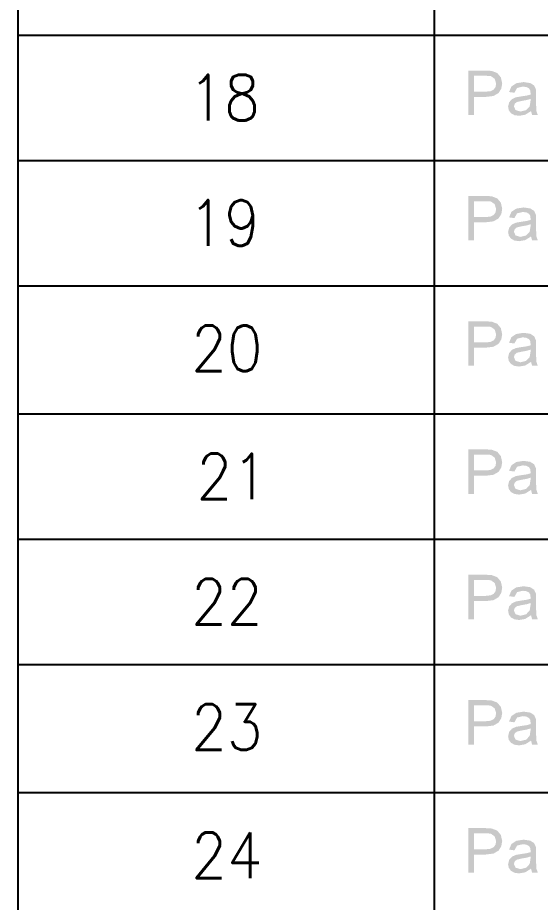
# Model space of a CAD drawing. Header units: millimetres. Extents: x 0 to 420, y 0 to 297.
# Drawn here: x 28.91 to 37.2, y 203.96 to 218 of the extents above; entities that cross this region are included whole.
import ezdxf

# ---------------------------------------------------------------- set-up
doc = ezdxf.new("R2010")
doc.units = ezdxf.units.MM
doc.layers.get('0').update_dxf_attribs({"linetype": 'CONTINUOUS'})
doc.styles.get("Standard").update_dxf_attribs({"font": 'STANDARD'})

msp = doc.modelspace()

# ---------------------------------------------------------------- hatches: boundary and pattern name
at = {"true_color": 0x0000fb}
h = msp.add_hatch(color=0, dxfattribs=at)
h.paths.add_polyline_path([(36.059403, 216.450332), (36.059403, 217.157542), (36.326191, 217.157542), (36.433678, 217.150927), (36.521321, 217.117303), (36.577545, 217.048952), (36.599042, 216.953041), (36.584642, 216.869463), (36.541716, 216.800354), (36.461032, 216.753501), (36.334459, 216.738067), (36.153109, 216.738067), (36.153109, 216.450332)], flags=0)
h.paths.add_polyline_path([(36.153109, 216.8213), (36.336113, 216.8213), (36.413352, 216.829637), (36.464546, 216.854924), (36.493071, 216.89537), (36.50258, 216.950285), (36.47998, 217.025801), (36.421551, 217.067694), (36.387651, 217.072172), (36.333908, 217.073757), (36.153109, 217.073757)], flags=0)
h = msp.add_hatch(color=0, dxfattribs=at)
h.paths.add_polyline_path([(37.056346, 216.513722), (36.963191, 216.455293), (36.867279, 216.438757), (36.79259, 216.449092), (36.737744, 216.480098), (36.703775, 216.526951), (36.692544, 216.58538), (36.709632, 216.653731), (36.75428, 216.703891), (36.817119, 216.732555), (36.894289, 216.745784), (36.985101, 216.759013), (37.048629, 216.775549), (37.04918, 216.798149), (37.043048, 216.84328), (37.024927, 216.873115), (36.983172, 216.894956), (36.925708, 216.902329), (36.835309, 216.880832), (36.792314, 216.804764), (36.707427, 216.816339), (36.745461, 216.904534), (36.82208, 216.955797), (36.938386, 216.973987), (37.044771, 216.958553), (37.105404, 216.919417), (37.132414, 216.860988), (37.136823, 216.78051), (37.136823, 216.664755), (37.138133, 216.566019), (37.142336, 216.511517), (37.164384, 216.450332), (37.073434, 216.450332)], flags=0)
h.paths.add_polyline_path([(37.048629, 216.707199), (36.98958, 216.689284), (36.906967, 216.674677), (36.83145, 216.657038), (36.797275, 216.628926), (36.785148, 216.587585), (36.811055, 216.529707), (36.888225, 216.506556), (36.977522, 216.528605), (37.034849, 216.588688), (37.048629, 216.67578)], flags=0)
h = msp.add_hatch(color=0, dxfattribs=at)
h.paths.add_polyline_path([(36.059403, 214.460666), (36.059403, 215.167875), (36.326191, 215.167875), (36.433678, 215.16126), (36.521321, 215.127636), (36.577545, 215.059286), (36.599042, 214.963374), (36.584642, 214.879796), (36.541716, 214.810688), (36.461032, 214.763834), (36.334459, 214.7484), (36.153109, 214.7484), (36.153109, 214.460666)], flags=0)
h.paths.add_polyline_path([(36.153109, 214.831634), (36.336113, 214.831634), (36.413352, 214.839971), (36.464546, 214.865258), (36.493071, 214.905703), (36.50258, 214.960618), (36.47998, 215.036135), (36.421551, 215.078027), (36.387651, 215.082506), (36.333908, 215.08409), (36.153109, 215.08409)], flags=0)
h = msp.add_hatch(color=0, dxfattribs=at)
h.paths.add_polyline_path([(37.056346, 214.524056), (36.963191, 214.465627), (36.867279, 214.44909), (36.79259, 214.459426), (36.737744, 214.490431), (36.703775, 214.537285), (36.692544, 214.595714), (36.709632, 214.664064), (36.75428, 214.714225), (36.817119, 214.742888), (36.894289, 214.756117), (36.985101, 214.769346), (37.048629, 214.785883), (37.04918, 214.808483), (37.043048, 214.853613), (37.024927, 214.883448), (36.983172, 214.90529), (36.925708, 214.912662), (36.835309, 214.891165), (36.792314, 214.815097), (36.707427, 214.826673), (36.745461, 214.914867), (36.82208, 214.96613), (36.938386, 214.98432), (37.044771, 214.968886), (37.105404, 214.92975), (37.132414, 214.871321), (37.136823, 214.790844), (37.136823, 214.675089), (37.138133, 214.576352), (37.142336, 214.521851), (37.164384, 214.460666), (37.073434, 214.460666)], flags=0)
h.paths.add_polyline_path([(37.048629, 214.717532), (36.98958, 214.699618), (36.906967, 214.68501), (36.83145, 214.667372), (36.797275, 214.63926), (36.785148, 214.597918), (36.811055, 214.540041), (36.888225, 214.51689), (36.977522, 214.538938), (37.034849, 214.599021), (37.048629, 214.686113)], flags=0)
h = msp.add_hatch(color=0, dxfattribs=at)
h.paths.add_polyline_path([(36.059403, 212.470999), (36.059403, 213.178208), (36.326191, 213.178208), (36.433678, 213.171594), (36.521321, 213.13797), (36.577545, 213.069619), (36.599042, 212.973707), (36.584642, 212.890129), (36.541716, 212.821021), (36.461032, 212.774168), (36.334459, 212.758734), (36.153109, 212.758734), (36.153109, 212.470999)], flags=0)
h.paths.add_polyline_path([(36.153109, 212.841967), (36.336113, 212.841967), (36.413352, 212.850304), (36.464546, 212.875591), (36.493071, 212.916037), (36.50258, 212.970951), (36.47998, 213.046468), (36.421551, 213.08836), (36.387651, 213.092839), (36.333908, 213.094424), (36.153109, 213.094424)], flags=0)
h = msp.add_hatch(color=0, dxfattribs=at)
h.paths.add_polyline_path([(37.056346, 212.534389), (36.963191, 212.47596), (36.867279, 212.459424), (36.79259, 212.469759), (36.737744, 212.500765), (36.703775, 212.547618), (36.692544, 212.606047), (36.709632, 212.674398), (36.75428, 212.724558), (36.817119, 212.753221), (36.894289, 212.766451), (36.985101, 212.77968), (37.048629, 212.796216), (37.04918, 212.818816), (37.043048, 212.863947), (37.024927, 212.893781), (36.983172, 212.915623), (36.925708, 212.922996), (36.835309, 212.901498), (36.792314, 212.825431), (36.707427, 212.837006), (36.745461, 212.925201), (36.82208, 212.976464), (36.938386, 212.994654), (37.044771, 212.97922), (37.105404, 212.940083), (37.132414, 212.881655), (37.136823, 212.801177), (37.136823, 212.685422), (37.138133, 212.586685), (37.142336, 212.532184), (37.164384, 212.470999), (37.073434, 212.470999)], flags=0)
h.paths.add_polyline_path([(37.048629, 212.727865), (36.98958, 212.709951), (36.906967, 212.695344), (36.83145, 212.677705), (36.797275, 212.649593), (36.785148, 212.608252), (36.811055, 212.550374), (36.888225, 212.527223), (36.977522, 212.549272), (37.034849, 212.609354), (37.048629, 212.696446)], flags=0)
h = msp.add_hatch(color=0, dxfattribs=at)
h.paths.add_polyline_path([(36.059403, 210.438999), (36.059403, 211.146208), (36.326191, 211.146208), (36.433678, 211.139594), (36.521321, 211.10597), (36.577545, 211.037619), (36.599042, 210.941707), (36.584642, 210.858129), (36.541716, 210.789021), (36.461032, 210.742168), (36.334459, 210.726734), (36.153109, 210.726734), (36.153109, 210.438999)], flags=0)
h.paths.add_polyline_path([(36.153109, 210.809967), (36.336113, 210.809967), (36.413352, 210.818304), (36.464546, 210.843591), (36.493071, 210.884037), (36.50258, 210.938951), (36.47998, 211.014468), (36.421551, 211.05636), (36.387651, 211.060839), (36.333908, 211.062424), (36.153109, 211.062424)], flags=0)
h = msp.add_hatch(color=0, dxfattribs=at)
h.paths.add_polyline_path([(37.056346, 210.502389), (36.963191, 210.44396), (36.867279, 210.427424), (36.79259, 210.437759), (36.737744, 210.468765), (36.703775, 210.515618), (36.692544, 210.574047), (36.709632, 210.642398), (36.75428, 210.692558), (36.817119, 210.721221), (36.894289, 210.734451), (36.985101, 210.74768), (37.048629, 210.764216), (37.04918, 210.786816), (37.043048, 210.831947), (37.024927, 210.861781), (36.983172, 210.883623), (36.925708, 210.890996), (36.835309, 210.869498), (36.792314, 210.793431), (36.707427, 210.805006), (36.745461, 210.893201), (36.82208, 210.944464), (36.938386, 210.962654), (37.044771, 210.94722), (37.105404, 210.908083), (37.132414, 210.849655), (37.136823, 210.769177), (37.136823, 210.653422), (37.138133, 210.554685), (37.142336, 210.500184), (37.164384, 210.438999), (37.073434, 210.438999)], flags=0)
h.paths.add_polyline_path([(37.048629, 210.695865), (36.98958, 210.677951), (36.906967, 210.663344), (36.83145, 210.645705), (36.797275, 210.617593), (36.785148, 210.576252), (36.811055, 210.518374), (36.888225, 210.495223), (36.977522, 210.517272), (37.034849, 210.577354), (37.048629, 210.664446)], flags=0)
h = msp.add_hatch(color=0, dxfattribs=at)
h.paths.add_polyline_path([(36.059403, 208.449332), (36.059403, 209.156542), (36.326191, 209.156542), (36.433678, 209.149927), (36.521321, 209.116303), (36.577545, 209.047952), (36.599042, 208.952041), (36.584642, 208.868463), (36.541716, 208.799354), (36.461032, 208.752501), (36.334459, 208.737067), (36.153109, 208.737067), (36.153109, 208.449332)], flags=0)
h.paths.add_polyline_path([(36.153109, 208.8203), (36.336113, 208.8203), (36.413352, 208.828638), (36.464546, 208.853925), (36.493071, 208.89437), (36.50258, 208.949285), (36.47998, 209.024801), (36.421551, 209.066694), (36.387651, 209.071172), (36.333908, 209.072757), (36.153109, 209.072757)], flags=0)
h = msp.add_hatch(color=0, dxfattribs=at)
h.paths.add_polyline_path([(37.056346, 208.512722), (36.963191, 208.454293), (36.867279, 208.437757), (36.79259, 208.448092), (36.737744, 208.479098), (36.703775, 208.525951), (36.692544, 208.58438), (36.709632, 208.652731), (36.75428, 208.702892), (36.817119, 208.731555), (36.894289, 208.744784), (36.985101, 208.758013), (37.048629, 208.77455), (37.04918, 208.797149), (37.043048, 208.84228), (37.024927, 208.872115), (36.983172, 208.893957), (36.925708, 208.901329), (36.835309, 208.879832), (36.792314, 208.803764), (36.707427, 208.815339), (36.745461, 208.903534), (36.82208, 208.954797), (36.938386, 208.972987), (37.044771, 208.957553), (37.105404, 208.918417), (37.132414, 208.859988), (37.136823, 208.77951), (37.136823, 208.663755), (37.138133, 208.565019), (37.142336, 208.510517), (37.164384, 208.449332), (37.073434, 208.449332)], flags=0)
h.paths.add_polyline_path([(37.048629, 208.706199), (36.98958, 208.688284), (36.906967, 208.673677), (36.83145, 208.656038), (36.797275, 208.627926), (36.785148, 208.586585), (36.811055, 208.528707), (36.888225, 208.505556), (36.977522, 208.527605), (37.034849, 208.587688), (37.048629, 208.67478)], flags=0)
h = msp.add_hatch(color=0, dxfattribs=at)
h.paths.add_polyline_path([(36.059403, 206.459666), (36.059403, 207.166875), (36.326191, 207.166875), (36.433678, 207.16026), (36.521321, 207.126636), (36.577545, 207.058286), (36.599042, 206.962374), (36.584642, 206.878796), (36.541716, 206.809688), (36.461032, 206.762834), (36.334459, 206.7474), (36.153109, 206.7474), (36.153109, 206.459666)], flags=0)
h.paths.add_polyline_path([(36.153109, 206.830634), (36.336113, 206.830634), (36.413352, 206.838971), (36.464546, 206.864258), (36.493071, 206.904703), (36.50258, 206.959618), (36.47998, 207.035135), (36.421551, 207.077027), (36.387651, 207.081506), (36.333908, 207.08309), (36.153109, 207.08309)], flags=0)
h = msp.add_hatch(color=0, dxfattribs=at)
h.paths.add_polyline_path([(37.056346, 206.523056), (36.963191, 206.464627), (36.867279, 206.44809), (36.79259, 206.458426), (36.737744, 206.489431), (36.703775, 206.536285), (36.692544, 206.594714), (36.709632, 206.663064), (36.75428, 206.713225), (36.817119, 206.741888), (36.894289, 206.755117), (36.985101, 206.768346), (37.048629, 206.784883), (37.04918, 206.807483), (37.043048, 206.852613), (37.024927, 206.882448), (36.983172, 206.90429), (36.925708, 206.911662), (36.835309, 206.890165), (36.792314, 206.814097), (36.707427, 206.825673), (36.745461, 206.913867), (36.82208, 206.96513), (36.938386, 206.98332), (37.044771, 206.967886), (37.105404, 206.92875), (37.132414, 206.870321), (37.136823, 206.789844), (37.136823, 206.674089), (37.138133, 206.575352), (37.142336, 206.520851), (37.164384, 206.459666), (37.073434, 206.459666)], flags=0)
h.paths.add_polyline_path([(37.048629, 206.716532), (36.98958, 206.698618), (36.906967, 206.68401), (36.83145, 206.666372), (36.797275, 206.63826), (36.785148, 206.596918), (36.811055, 206.539041), (36.888225, 206.51589), (36.977522, 206.537938), (37.034849, 206.598021), (37.048629, 206.685113)], flags=0)
h = msp.add_hatch(color=0, dxfattribs=at)
h.paths.add_polyline_path([(36.059403, 204.427666), (36.059403, 205.134875), (36.326191, 205.134875), (36.433678, 205.12826), (36.521321, 205.094636), (36.577545, 205.026286), (36.599042, 204.930374), (36.584642, 204.846796), (36.541716, 204.777688), (36.461032, 204.730834), (36.334459, 204.7154), (36.153109, 204.7154), (36.153109, 204.427666)], flags=0)
h.paths.add_polyline_path([(36.153109, 204.798634), (36.336113, 204.798634), (36.413352, 204.806971), (36.464546, 204.832258), (36.493071, 204.872703), (36.50258, 204.927618), (36.47998, 205.003135), (36.421551, 205.045027), (36.387651, 205.049506), (36.333908, 205.05109), (36.153109, 205.05109)], flags=0)
h = msp.add_hatch(color=0, dxfattribs=at)
h.paths.add_polyline_path([(37.056346, 204.491056), (36.963191, 204.432627), (36.867279, 204.41609), (36.79259, 204.426426), (36.737744, 204.457431), (36.703775, 204.504285), (36.692544, 204.562714), (36.709632, 204.631064), (36.75428, 204.681225), (36.817119, 204.709888), (36.894289, 204.723117), (36.985101, 204.736346), (37.048629, 204.752883), (37.04918, 204.775483), (37.043048, 204.820613), (37.024927, 204.850448), (36.983172, 204.87229), (36.925708, 204.879662), (36.835309, 204.858165), (36.792314, 204.782097), (36.707427, 204.793673), (36.745461, 204.881867), (36.82208, 204.93313), (36.938386, 204.95132), (37.044771, 204.935886), (37.105404, 204.89675), (37.132414, 204.838321), (37.136823, 204.757844), (37.136823, 204.642089), (37.138133, 204.543352), (37.142336, 204.488851), (37.164384, 204.427666), (37.073434, 204.427666)], flags=0)
h.paths.add_polyline_path([(37.048629, 204.684532), (36.98958, 204.666618), (36.906967, 204.65201), (36.83145, 204.634372), (36.797275, 204.60626), (36.785148, 204.564918), (36.811055, 204.507041), (36.888225, 204.48389), (36.977522, 204.505938), (37.034849, 204.566021), (37.048629, 204.653113)], flags=0)

# ---------------------------------------------------------------- linework, layer by layer
at = {"color": 0, "true_color": 0x000007}
for points in [[(28.913668, 256.116666), (28.913668, 49.403)], [(35.517668, 256.116666), (35.517668, 49.403)], [(28.913668, 217.720332), (77.681668, 217.720332)], [(28.913668, 215.730666), (77.681668, 215.730666)], [(28.913668, 213.740999), (77.681668, 213.740999)], [(28.913668, 211.708999), (77.681668, 211.708999)], [(28.913668, 209.719332), (77.681668, 209.719332)], [(28.913668, 207.729666), (77.681668, 207.729666)], [(28.913668, 205.697666), (77.681668, 205.697666)]]:
    msp.add_lwpolyline(points, dxfattribs=at)

# ---------------------------------------------------------------- texts
at = {"color": 0, "true_color": 0x0000fb, "char_height": 0.724708, "attachment_point": 1}
for s, insert, width in [('18', (31.623001, 217.090373), 0.72470802), ('19', (31.623001, 215.100706), 0.72470802), ('20', (31.665335, 213.111042), 0.88575423), ('21', (31.750002, 211.079039), 0.72470802), ('22', (31.665335, 209.089376), 0.88575423), ('23', (31.665335, 207.099708), 0.88575423), ('24', (31.665335, 205.067705), 0.96627736)]:
    msp.add_mtext(s, dxfattribs=dict(at, insert=insert, width=width))

doc.saveas('drawing.dxf')
